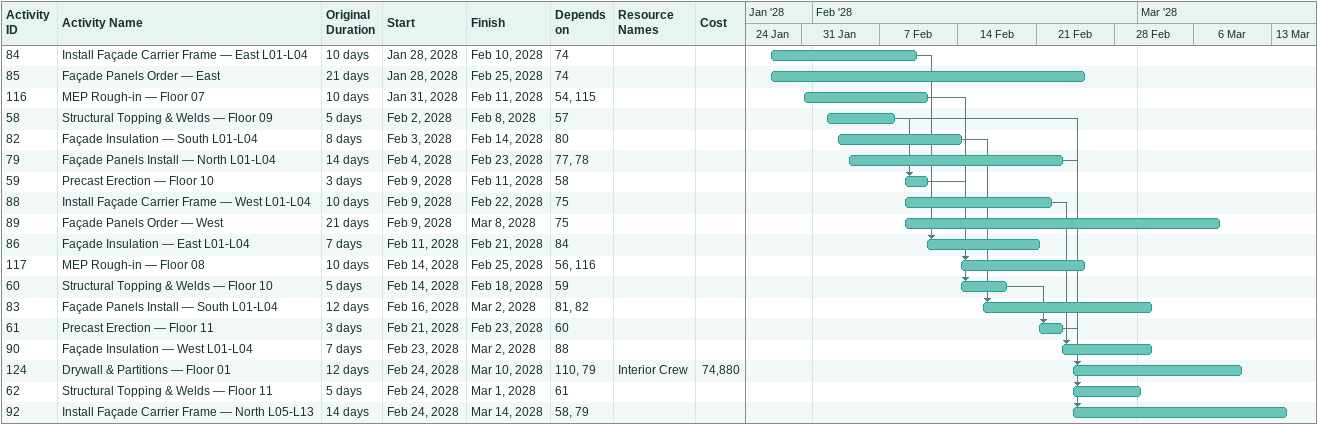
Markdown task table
| ID | Task | Original duration | Start | Finish | Predecessors | Resources | Cost |
|---|---|---|---|---|---|---|---|
| 84 | Install Façade Carrier Frame — East L01-L04 | 10d | 2028-01-28 | 2028-02-10 | 74 |  |  |
| 85 | Façade Panels Order — East | 21d | 2028-01-28 | 2028-02-25 | 74 |  |  |
| 116 | MEP Rough-in — Floor 07 | 10d | 2028-01-31 | 2028-02-11 | 54, 115 |  |  |
| 58 | Structural Topping & Welds — Floor 09 | 5d | 2028-02-02 | 2028-02-08 | 57 |  |  |
| 82 | Façade Insulation — South L01-L04 | 8d | 2028-02-03 | 2028-02-14 | 80 |  |  |
| 79 | Façade Panels Install — North L01-L04 | 14d | 2028-02-04 | 2028-02-23 | 77, 78 |  |  |
| 59 | Precast Erection — Floor 10 | 3d | 2028-02-09 | 2028-02-11 | 58 |  |  |
| 88 | Install Façade Carrier Frame — West L01-L04 | 10d | 2028-02-09 | 2028-02-22 | 75 |  |  |
| 89 | Façade Panels Order — West | 21d | 2028-02-09 | 2028-03-08 | 75 |  |  |
| 86 | Façade Insulation — East L01-L04 | 7d | 2028-02-11 | 2028-02-21 | 84 |  |  |
| 117 | MEP Rough-in — Floor 08 | 10d | 2028-02-14 | 2028-02-25 | 56, 116 |  |  |
| 60 | Structural Topping & Welds — Floor 10 | 5d | 2028-02-14 | 2028-02-18 | 59 |  |  |
| 83 | Façade Panels Install — South L01-L04 | 12d | 2028-02-16 | 2028-03-02 | 81, 82 |  |  |
| 61 | Precast Erection — Floor 11 | 3d | 2028-02-21 | 2028-02-23 | 60 |  |  |
| 90 | Façade Insulation — West L01-L04 | 7d | 2028-02-23 | 2028-03-02 | 88 |  |  |
| 124 | Drywall & Partitions — Floor 01 | 12d | 2028-02-24 | 2028-03-10 | 110, 79 | Interior Crew | 74880 |
| 62 | Structural Topping & Welds — Floor 11 | 5d | 2028-02-24 | 2028-03-01 | 61 |  |  |
| 92 | Install Façade Carrier Frame — North L05-L13 | 14d | 2028-02-24 | 2028-03-14 | 58, 79 |  |  |
